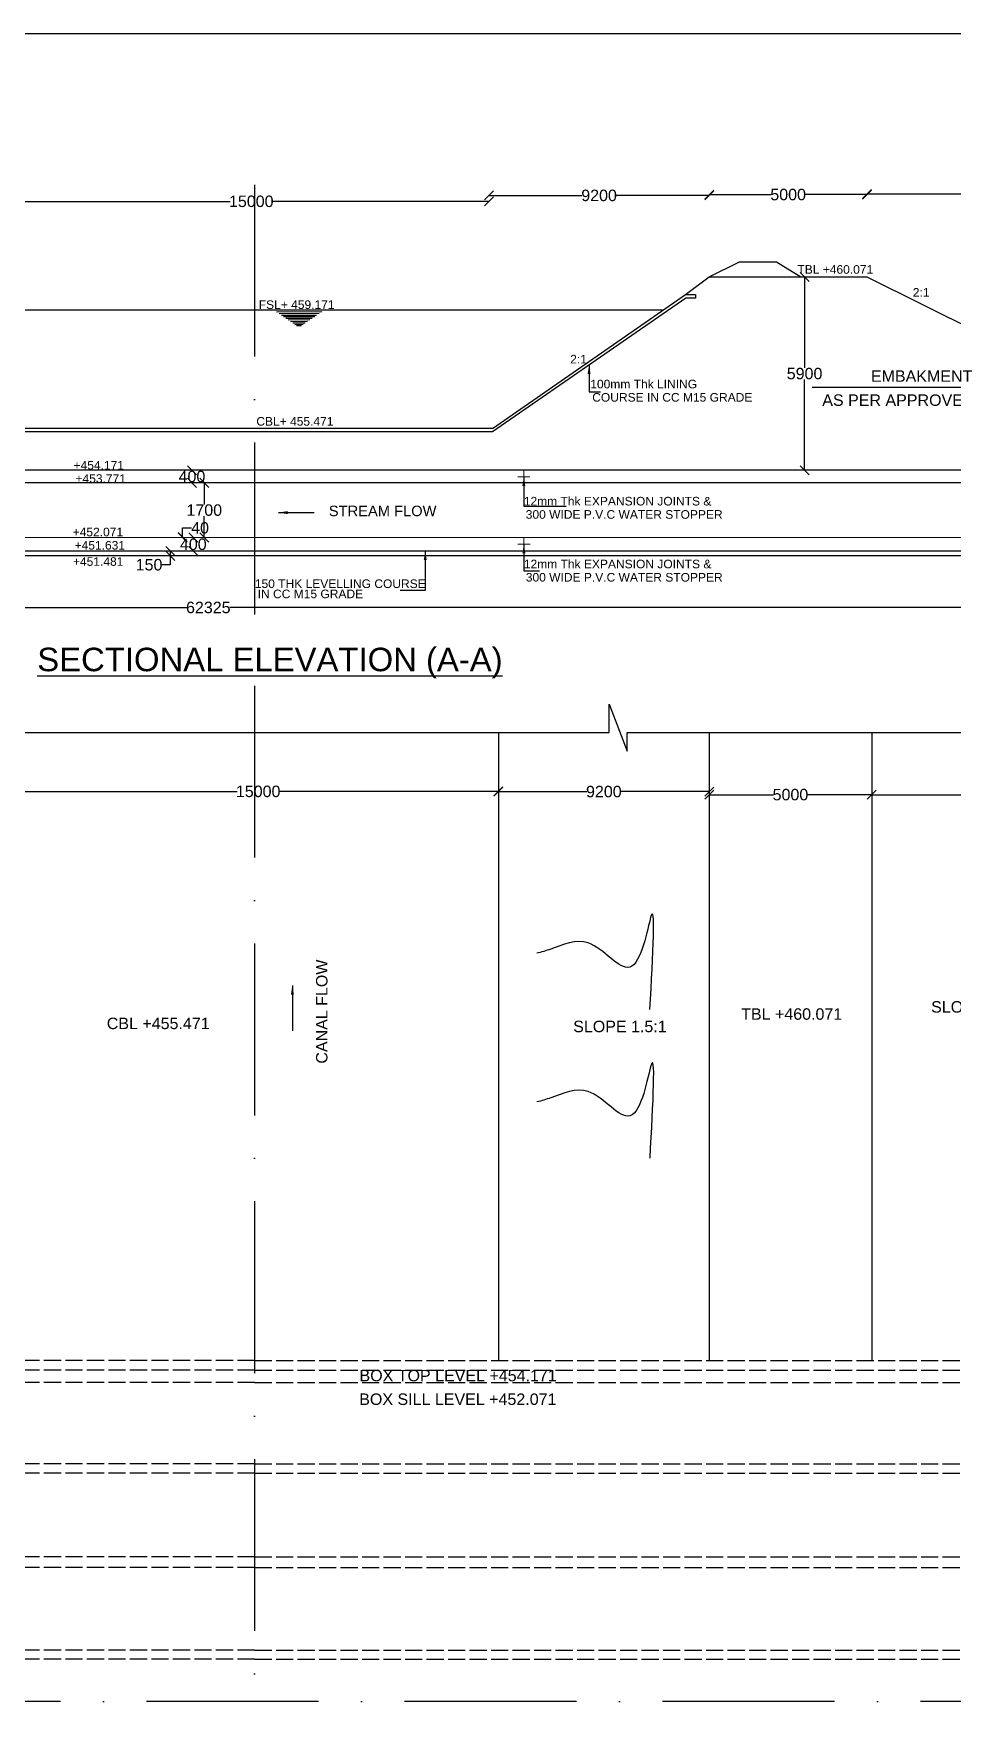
# Model space of a CAD drawing. Header units: millimetres. Extents: x 5124 to 6568637, y 2311 to 91879094.
# Drawn here: x 3716488 to 3726106, y 45938943 to 45956476 of the extents above; entities that cross this region are included whole.
import ezdxf

# ---------------------------------------------------------------- set-up
doc = ezdxf.new("R2010")
doc.units = ezdxf.units.MM
doc.header["$MEASUREMENT"] = 0
doc.linetypes.add('ACAD_ISO02W100', pattern=[15, 12, -3])
doc.linetypes.add('ACAD_ISO10W100', pattern=[18, 12, -3, 0, -3])
for name, color, linetype in [('DIMENSION', 7, 'Continuous'), ('DRAWING', 7, 'Continuous'), ('TEXT', 7, 'Continuous')]:
    doc.layers.add(name, color=color, linetype=linetype)
doc.styles.get("Standard").update_dxf_attribs({"font": 'arial.ttf', "height": 120})
doc.dimstyles.get("Standard").update_dxf_attribs({"dimtxt": 200, "dimasz": 110, "dimexe": 0.18, "dimexo": 0.0625, "dimgap": 0.09, "dimtad": 0, "dimtih": 1, "dimtoh": 1, "dimdec": 0, "dimzin": 0, "dimdsep": 46, "dimtxsty": 'Standard', "dimblk": 'OBLIQUE', "dimcen": 0.09, "dimse1": 1, "dimse2": 1, "dimadec": 0, "dimazin": 0, "dimtfac": 1, "dimtdec": 0, "dimtofl": 0, "dimtmove": 0, "dimatfit": 3, "dimfxl": 1, "dimtolj": 1, "dimtzin": 0, "dimarcsym": 0})

# ---------------------------------------------------------------- blocks, each defined once
blk = doc.blocks.new('_Oblique')
at = {"color": 0, "linetype": 'ByBlock', "lineweight": -2}
blk.add_line((-0.5, -0.5), (0.5, 0.5), dxfattribs=at)
blk = doc.blocks.new('*D98')
at = {"layer": 'Defpoints', "color": 0, "linetype": 'Continuous'}
for p in [(3716281, 45954717), (3721254, 45954718), (3721254, 45954717)]:
    blk.add_point(p, dxfattribs=at)
at = {"layer": 'DIMENSION', "color": 0, "linetype": 'Continuous', "lineweight": -2}
for p, q in [((3716281, 45954718), (3718547, 45954718)), ((3721254, 45954718), (3718987, 45954718))]:
    blk.add_line(p, q, dxfattribs=at)
at = {"layer": 'DIMENSION', "color": 0, "linetype": 'Continuous', "lineweight": -2, "xscale": 95, "yscale": 95, "zscale": 95, "rotation": 180}
blk.add_blockref('_Oblique', (3716281, 45954718), dxfattribs=at)
at = {"layer": 'DIMENSION', "color": 0, "linetype": 'Continuous', "lineweight": -2, "xscale": 95, "yscale": 95, "zscale": 95}
blk.add_blockref('_Oblique', (3721254, 45954718), dxfattribs=at)
at = {"layer": 'DIMENSION', "color": 0, "linetype": 'Continuous', "insert": (3718767, 45954718), "char_height": 120, "attachment_point": 5}
blk.add_mtext('\\A1;15000', dxfattribs=at)
blk = doc.blocks.new('*D99')
at = {"layer": 'Defpoints', "color": 0, "linetype": 'Continuous'}
for p in [(3721254, 45954718), (3723561, 45954780), (3723561, 45953926)]:
    blk.add_point(p, dxfattribs=at)
at = {"layer": 'DIMENSION', "color": 0, "linetype": 'Continuous', "lineweight": -2}
for p, q in [((3721254, 45954780), (3722228, 45954780)), ((3723561, 45954780), (3722586, 45954780))]:
    blk.add_line(p, q, dxfattribs=at)
at = {"layer": 'DIMENSION', "color": 0, "linetype": 'Continuous', "lineweight": -2, "xscale": 95, "yscale": 95, "zscale": 95, "rotation": 180}
blk.add_blockref('_Oblique', (3721254, 45954780), dxfattribs=at)
at = {"layer": 'DIMENSION', "color": 0, "linetype": 'Continuous', "lineweight": -2, "xscale": 95, "yscale": 95, "zscale": 95}
blk.add_blockref('_Oblique', (3723561, 45954780), dxfattribs=at)
at = {"layer": 'DIMENSION', "color": 0, "linetype": 'Continuous', "insert": (3722407, 45954780), "char_height": 120, "attachment_point": 5}
blk.add_mtext('\\A1;9200', dxfattribs=at)
blk = doc.blocks.new('*D100')
at = {"layer": 'Defpoints', "color": 0, "linetype": 'Continuous'}
for p in [(3725211, 45954789), (3723561, 45953926), (3725211, 45953926)]:
    blk.add_point(p, dxfattribs=at)
at = {"layer": 'DIMENSION', "color": 0, "linetype": 'Continuous', "lineweight": -2}
for p, q in [((3723561, 45954789), (3724207, 45954789)), ((3725211, 45954789), (3724565, 45954789))]:
    blk.add_line(p, q, dxfattribs=at)
at = {"layer": 'DIMENSION', "color": 0, "linetype": 'Continuous', "lineweight": -2, "xscale": 95, "yscale": 95, "zscale": 95, "rotation": 180}
blk.add_blockref('_Oblique', (3723561, 45954789), dxfattribs=at)
at = {"layer": 'DIMENSION', "color": 0, "linetype": 'Continuous', "lineweight": -2, "xscale": 95, "yscale": 95, "zscale": 95}
blk.add_blockref('_Oblique', (3725211, 45954789), dxfattribs=at)
at = {"layer": 'DIMENSION', "color": 0, "linetype": 'Continuous', "insert": (3724386, 45954789), "char_height": 120, "attachment_point": 5}
blk.add_mtext('\\A1;5000', dxfattribs=at)
blk = doc.blocks.new('*D101')
at = {"layer": 'Defpoints', "color": 0, "linetype": 'Continuous'}
for p in [(3727540, 45954796), (3725211, 45953926), (3727540, 45952768)]:
    blk.add_point(p, dxfattribs=at)
at = {"layer": 'DIMENSION', "color": 0, "linetype": 'Continuous', "lineweight": -2}
for p, q in [((3725211, 45954796), (3726197, 45954796)), ((3727540, 45954796), (3726554, 45954796))]:
    blk.add_line(p, q, dxfattribs=at)
at = {"layer": 'DIMENSION', "color": 0, "linetype": 'Continuous', "lineweight": -2, "xscale": 95, "yscale": 95, "zscale": 95, "rotation": 180}
blk.add_blockref('_Oblique', (3725211, 45954796), dxfattribs=at)
at = {"layer": 'DIMENSION', "color": 0, "linetype": 'Continuous', "lineweight": -2, "xscale": 95, "yscale": 95, "zscale": 95}
blk.add_blockref('_Oblique', (3727540, 45954796), dxfattribs=at)
at = {"layer": 'DIMENSION', "color": 0, "linetype": 'Continuous', "insert": (3726375, 45954796), "char_height": 120, "attachment_point": 5}
blk.add_mtext('\\A1;7000', dxfattribs=at)
blk = doc.blocks.new('*D110')
at = {"layer": 'Defpoints', "color": 0, "linetype": 'Continuous'}
for p in [(3708916, 45950948), (3727718, 45950941), (3727718, 45950464)]:
    blk.add_point(p, dxfattribs=at)
at = {"layer": 'DIMENSION', "color": 0, "linetype": 'Continuous', "lineweight": -2}
for p, q in [((3708916, 45950464), (3718091, 45950464)), ((3727718, 45950464), (3718544, 45950464))]:
    blk.add_line(p, q, dxfattribs=at)
at = {"layer": 'DIMENSION', "color": 0, "linetype": 'Continuous', "lineweight": -2, "xscale": 95, "yscale": 95, "zscale": 95, "rotation": 180}
blk.add_blockref('_Oblique', (3708916, 45950464), dxfattribs=at)
at = {"layer": 'DIMENSION', "color": 0, "linetype": 'Continuous', "lineweight": -2, "xscale": 95, "yscale": 95, "zscale": 95}
blk.add_blockref('_Oblique', (3727718, 45950464), dxfattribs=at)
at = {"layer": 'DIMENSION', "color": 0, "linetype": 'Continuous', "insert": (3718317, 45950464), "char_height": 120, "attachment_point": 5}
blk.add_mtext('\\A1;62325', dxfattribs=at)
blk = doc.blocks.new('*D121')
at = {"layer": 'Defpoints', "color": 0, "linetype": 'Continuous'}
for p in [(3724520, 45953926), (3724520, 45951902), (3724558, 45951902)]:
    blk.add_point(p, dxfattribs=at)
at = {"layer": 'DIMENSION', "color": 0, "linetype": 'Continuous', "lineweight": -2}
for p, q in [((3724558, 45953926), (3724558, 45952976)), ((3724558, 45951902), (3724558, 45952853))]:
    blk.add_line(p, q, dxfattribs=at)
at = {"layer": 'DIMENSION', "color": 0, "linetype": 'Continuous', "lineweight": -2, "xscale": 95, "yscale": 95, "zscale": 95}
for p, rotation in [((3724558, 45953926), 90), ((3724558, 45951902), 270)]:
    blk.add_blockref('_Oblique', p, dxfattribs=dict(at, rotation=rotation))
at = {"layer": 'DIMENSION', "color": 0, "linetype": 'Continuous', "insert": (3724558, 45952914), "char_height": 120, "attachment_point": 5}
blk.add_mtext('\\A1;5900', dxfattribs=at)
blk = doc.blocks.new('*D122')
at = {"layer": 'Defpoints', "color": 0, "linetype": 'Continuous'}
for p in [(3718146, 45951902), (3718146, 45951902), (3718146, 45951770)]:
    blk.add_point(p, dxfattribs=at)
at = {"layer": 'DIMENSION', "color": 0, "linetype": 'Continuous', "lineweight": -2}
for p, q in [((3718146, 45951902), (3718146, 45951898)), ((3718146, 45951770), (3718146, 45951775))]:
    blk.add_line(p, q, dxfattribs=at)
at = {"layer": 'DIMENSION', "color": 0, "linetype": 'Continuous', "lineweight": -2, "xscale": 95, "yscale": 95, "zscale": 95}
for p, rotation in [((3718146, 45951902), 90), ((3718146, 45951770), 270)]:
    blk.add_blockref('_Oblique', p, dxfattribs=dict(at, rotation=rotation))
at = {"layer": 'DIMENSION', "color": 0, "linetype": 'Continuous', "insert": (3718146, 45951836), "char_height": 120, "attachment_point": 5}
blk.add_mtext('\\A1;400', dxfattribs=at)
blk = doc.blocks.new('*D123')
at = {"layer": 'Defpoints', "color": 0, "linetype": 'Continuous'}
for p in [(3718275, 45951770), (3718275, 45951198), (3718275, 45951198)]:
    blk.add_point(p, dxfattribs=at)
at = {"layer": 'DIMENSION', "color": 0, "linetype": 'Continuous', "lineweight": -2}
for p, q in [((3718275, 45951770), (3718275, 45951545)), ((3718275, 45951198), (3718275, 45951422))]:
    blk.add_line(p, q, dxfattribs=at)
at = {"layer": 'DIMENSION', "color": 0, "linetype": 'Continuous', "lineweight": -2, "xscale": 95, "yscale": 95, "zscale": 95}
for p, rotation in [((3718275, 45951770), 90), ((3718275, 45951198), 270)]:
    blk.add_blockref('_Oblique', p, dxfattribs=dict(at, rotation=rotation))
at = {"layer": 'DIMENSION', "color": 0, "linetype": 'Continuous', "insert": (3718275, 45951484), "char_height": 120, "attachment_point": 5}
blk.add_mtext('\\A1;1700', dxfattribs=at)
blk = doc.blocks.new('*D124')
at = {"layer": 'Defpoints', "color": 0, "linetype": 'Continuous'}
for p in [(3718048, 45951204), (3718076, 45951204), (3718077, 45951198)]:
    blk.add_point(p, dxfattribs=at)
at = {"layer": 'DIMENSION', "color": 0, "linetype": 'Continuous', "lineweight": -2}
for p, q in [((3718048, 45951204), (3718048, 45951298)), ((3718048, 45951298), (3718142, 45951298)), ((3718048, 45951198), (3718048, 45951204))]:
    blk.add_line(p, q, dxfattribs=at)
at = {"layer": 'DIMENSION', "color": 0, "linetype": 'Continuous', "lineweight": -2, "xscale": 95, "yscale": 95, "zscale": 95}
for p, rotation in [((3718048, 45951204), 90), ((3718048, 45951198), 270)]:
    blk.add_blockref('_Oblique', p, dxfattribs=dict(at, rotation=rotation))
at = {"layer": 'DIMENSION', "color": 0, "linetype": 'Continuous', "insert": (3718231, 45951298), "char_height": 120, "attachment_point": 5}
blk.add_mtext('\\A1;40', dxfattribs=at)
blk = doc.blocks.new('*D125')
at = {"layer": 'Defpoints', "color": 0, "linetype": 'Continuous'}
for p in [(3718160, 45951198), (3718160, 45951056), (3718160, 45951056)]:
    blk.add_point(p, dxfattribs=at)
at = {"layer": 'DIMENSION', "color": 0, "linetype": 'Continuous', "lineweight": -2}
for p, q in [((3718160, 45951198), (3718160, 45951188)), ((3718160, 45951056), (3718160, 45951065))]:
    blk.add_line(p, q, dxfattribs=at)
at = {"layer": 'DIMENSION', "color": 0, "linetype": 'Continuous', "lineweight": -2, "xscale": 95, "yscale": 95, "zscale": 95}
for p, rotation in [((3718160, 45951198), 90), ((3718160, 45951056), 270)]:
    blk.add_blockref('_Oblique', p, dxfattribs=dict(at, rotation=rotation))
at = {"layer": 'DIMENSION', "color": 0, "linetype": 'Continuous', "insert": (3718160, 45951126), "char_height": 120, "attachment_point": 5}
blk.add_mtext('\\A1;400', dxfattribs=at)
blk = doc.blocks.new('*D126')
at = {"layer": 'Defpoints', "color": 0, "linetype": 'Continuous'}
for p in [(3717919, 45951056), (3717919, 45951006), (3717919, 45951006)]:
    blk.add_point(p, dxfattribs=at)
at = {"layer": 'DIMENSION', "color": 0, "linetype": 'Continuous', "lineweight": -2}
for p, q in [((3717919, 45951056), (3717919, 45951006)), ((3717919, 45950912), (3717824, 45950912)), ((3717919, 45951006), (3717919, 45950912))]:
    blk.add_line(p, q, dxfattribs=at)
at = {"layer": 'DIMENSION', "color": 0, "linetype": 'Continuous', "lineweight": -2, "xscale": 95, "yscale": 95, "zscale": 95}
for p, rotation in [((3717919, 45951056), 90), ((3717919, 45951006), 270)]:
    blk.add_blockref('_Oblique', p, dxfattribs=dict(at, rotation=rotation))
at = {"layer": 'DIMENSION', "color": 0, "linetype": 'Continuous', "insert": (3717697, 45950912), "char_height": 120, "attachment_point": 5}
blk.add_mtext('\\A1;150', dxfattribs=at)
blk = doc.blocks.new('*D133')
at = {"layer": 'Defpoints', "color": 0, "linetype": 'Continuous'}
for p in [(3716324, 45948536), (3721354, 45948538), (3721354, 45948536)]:
    blk.add_point(p, dxfattribs=at)
at = {"layer": 'DIMENSION', "color": 0, "linetype": 'Continuous', "lineweight": -2}
for p, q in [((3716324, 45948538), (3718619, 45948538)), ((3721354, 45948538), (3719059, 45948538))]:
    blk.add_line(p, q, dxfattribs=at)
at = {"layer": 'DIMENSION', "color": 0, "linetype": 'Continuous', "lineweight": -2, "xscale": 95, "yscale": 95, "zscale": 95, "rotation": 180}
blk.add_blockref('_Oblique', (3716324, 45948538), dxfattribs=at)
at = {"layer": 'DIMENSION', "color": 0, "linetype": 'Continuous', "lineweight": -2, "xscale": 95, "yscale": 95, "zscale": 95}
blk.add_blockref('_Oblique', (3721354, 45948538), dxfattribs=at)
at = {"layer": 'DIMENSION', "color": 0, "linetype": 'Continuous', "insert": (3718839, 45948538), "char_height": 120, "attachment_point": 5}
blk.add_mtext('\\A1;15000', dxfattribs=at)
blk = doc.blocks.new('*D134')
at = {"layer": 'Defpoints', "color": 0, "linetype": 'Continuous'}
for p in [(3721354, 45948536), (3723560, 45948536), (3723560, 45948536)]:
    blk.add_point(p, dxfattribs=at)
at = {"layer": 'DIMENSION', "color": 0, "linetype": 'Continuous', "lineweight": -2}
for p, q in [((3721354, 45948536), (3722278, 45948536)), ((3723560, 45948536), (3722636, 45948536))]:
    blk.add_line(p, q, dxfattribs=at)
at = {"layer": 'DIMENSION', "color": 0, "linetype": 'Continuous', "lineweight": -2, "xscale": 95, "yscale": 95, "zscale": 95, "rotation": 180}
blk.add_blockref('_Oblique', (3721354, 45948536), dxfattribs=at)
at = {"layer": 'DIMENSION', "color": 0, "linetype": 'Continuous', "lineweight": -2, "xscale": 95, "yscale": 95, "zscale": 95}
blk.add_blockref('_Oblique', (3723560, 45948536), dxfattribs=at)
at = {"layer": 'DIMENSION', "color": 0, "linetype": 'Continuous', "insert": (3722457, 45948536), "char_height": 120, "attachment_point": 5}
blk.add_mtext('\\A1;9200', dxfattribs=at)
blk = doc.blocks.new('*D135')
at = {"layer": 'Defpoints', "color": 0, "linetype": 'Continuous'}
for p in [(3723560, 45948536), (3725260, 45948504), (3725260, 45948504)]:
    blk.add_point(p, dxfattribs=at)
at = {"layer": 'DIMENSION', "color": 0, "linetype": 'Continuous', "lineweight": -2}
for p, q in [((3723560, 45948504), (3724231, 45948504)), ((3725260, 45948504), (3724589, 45948504))]:
    blk.add_line(p, q, dxfattribs=at)
at = {"layer": 'DIMENSION', "color": 0, "linetype": 'Continuous', "lineweight": -2, "xscale": 95, "yscale": 95, "zscale": 95, "rotation": 180}
blk.add_blockref('_Oblique', (3723560, 45948504), dxfattribs=at)
at = {"layer": 'DIMENSION', "color": 0, "linetype": 'Continuous', "lineweight": -2, "xscale": 95, "yscale": 95, "zscale": 95}
blk.add_blockref('_Oblique', (3725260, 45948504), dxfattribs=at)
at = {"layer": 'DIMENSION', "color": 0, "linetype": 'Continuous', "insert": (3724410, 45948504), "char_height": 120, "attachment_point": 5}
blk.add_mtext('\\A1;5000', dxfattribs=at)
blk = doc.blocks.new('*D136')
at = {"layer": 'Defpoints', "color": 0, "linetype": 'Continuous'}
for p in [(3725260, 45948504), (3727594, 45948504), (3727594, 45948504)]:
    blk.add_point(p, dxfattribs=at)
at = {"layer": 'DIMENSION', "color": 0, "linetype": 'Continuous', "lineweight": -2}
for p, q in [((3725260, 45948504), (3726249, 45948504)), ((3727594, 45948504), (3726606, 45948504))]:
    blk.add_line(p, q, dxfattribs=at)
at = {"layer": 'DIMENSION', "color": 0, "linetype": 'Continuous', "lineweight": -2, "xscale": 95, "yscale": 95, "zscale": 95, "rotation": 180}
blk.add_blockref('_Oblique', (3725260, 45948504), dxfattribs=at)
at = {"layer": 'DIMENSION', "color": 0, "linetype": 'Continuous', "lineweight": -2, "xscale": 95, "yscale": 95, "zscale": 95}
blk.add_blockref('_Oblique', (3727594, 45948504), dxfattribs=at)
at = {"layer": 'DIMENSION', "color": 0, "linetype": 'Continuous', "insert": (3726427, 45948504), "char_height": 120, "attachment_point": 5}
blk.add_mtext('\\A1;7000', dxfattribs=at)

msp = doc.modelspace()

# ---------------------------------------------------------------- linework, layer by layer
at = {"layer": 'Defpoints', "linetype": 'Continuous'}
msp.add_lwpolyline([(3696927, 45956476.5), (3742372, 45956476.5), (3742372, 45926989), (3696927, 45926989)], close=True, dxfattribs=at)
at = {"layer": 'DIMENSION', "linetype": 'Continuous'}
for points in [[(3719029.6, 45953562.6), (3719505.8, 45953565.2)], [(3719057.8, 45953543.4), (3719477.4, 45953545.7)], [(3719083.8, 45953525.7), (3719451.1, 45953527.7)], [(3719103.6, 45953512.2), (3719431.1, 45953514)], [(3719130, 45953494.2), (3719404.4, 45953495.7)], [(3719152.9, 45953478.6), (3719381.3, 45953479.9)], [(3719178.5, 45953461.2), (3719355.5, 45953462.2)], [(3719202.2, 45953445.1), (3719331.5, 45953445.8)], [(3719224, 45953430.2), (3719309.5, 45953430.7)], [(3719240.4, 45953419.1), (3719293, 45953419.4)]]:
    msp.add_lwpolyline(points, dxfattribs=at)
at = {"layer": 'DRAWING', "linetype": 'ACAD_ISO10W100', "ltscale": 150}
for points in [[(3718802, 45954892.8), (3718802, 45950007)], [(3718802, 45949645.5), (3718802, 45933770.5)], [(3735671.5, 45939008), (3700513, 45939008), (3700513, 45939462.5)]]:
    msp.add_lwpolyline(points, dxfattribs=at)
at = {"layer": 'DRAWING', "linetype": 'Continuous'}
for points in [[(3723310, 45953744), (3723561, 45953926.5), (3723878, 45954085)], [(3723878, 45954085), (3724262.5, 45954085)], [(3724262.5, 45954085), (3724520.5, 45953926.5)], [(3723561, 45953926.5), (3725211, 45953926.5)], [(3725211, 45953926.5), (3727539.5, 45952768), (3727718.5, 45952767)], [(3721291.5, 45952341), (3723310, 45953744), (3723417, 45953744), (3723417, 45953703.5), (3723313.5, 45953703.5), (3721291.5, 45952303.5)], [(3723069.7, 45953577), (3714415, 45953577)], [(3724638.5, 45952771), (3726943.5, 45952771)], [(3721291.5, 45952341), (3716300, 45952341)], [(3721291.5, 45952303.5), (3716300, 45952303.5)], [(3727718.5, 45951902.5), (3708916, 45951902.5)], [(3727718.5, 45951770), (3708916, 45951770)], [(3727718.5, 45951055.5), (3708916, 45951055.5)], [(3727718.5, 45951006.5), (3708916, 45951006.5)], [(3698319.5, 45945501), (3698319.5, 45949156.5), (3703568.5, 45949156.5), (3703568.5, 45949377), (3703768, 45949020), (3703768, 45949156.5), (3712672, 45949156.5), (3712672, 45949470), (3712852, 45948980), (3712852, 45949156.5), (3718802, 45949156.5)], [(3718802, 45949156.5), (3722514, 45949156.5), (3722514, 45949451), (3722702, 45948959.5), (3722702, 45949156.5), (3731562, 45949156.5), (3731562, 45949398.5), (3731750, 45948972.5), (3731750, 45949182.5), (3735409.5, 45949182.5), (3735409.5, 45948376.5), (3735111, 45948376.5), (3735547, 45948265.5), (3735396.5, 45948265.5), (3735396.5, 45942020), (3735200.5, 45942020), (3735580.5, 45941929.5), (3735395.5, 45941929.5), (3735395.5, 45939008)], [(3721354.5, 45949156.5), (3721354.5, 45942576.5)], [(3723560, 45949156.5), (3723560, 45942576.5)], [(3725260.5, 45949156.5), (3725260.5, 45942576.5)]]:
    msp.add_lwpolyline(points, dxfattribs=at)
at = {"layer": 'DRAWING', "linetype": 'Continuous', "const_width": 10}
for points in [[(3721618.5, 45951902.5), (3721618.5, 45951770)], [(3721553.5, 45951833), (3721685.5, 45951833)], [(3727718.5, 45951197.5), (3708915, 45951197.5)], [(3721619, 45951197.5), (3721619, 45951065)], [(3721554, 45951128), (3721686, 45951128)]]:
    msp.add_lwpolyline(points, dxfattribs=at)
at = {"layer": 'DRAWING', "linetype": 'ACAD_ISO02W100', "ltscale": 15}
for points in [[(3718802, 45942477.5), (3708972.5, 45942477.5)], [(3718802, 45942576.5), (3709762, 45942576.5)], [(3718802, 45942576.5), (3726965, 45942576.5)], [(3718802, 45942477.5), (3726965, 45942477.5)], [(3718802, 45942346), (3708972.5, 45942346)], [(3718802, 45942346), (3726965, 45942346)], [(3718802, 45941494.5), (3708972.5, 45941494.5)], [(3718802, 45941397), (3708972.5, 45941397)], [(3718802, 45941494.5), (3726965, 45941494.5)], [(3718802, 45941397), (3726965, 45941397)], [(3718802, 45940520.5), (3708972.5, 45940520.5)], [(3718802, 45940520.5), (3726965, 45940520.5)], [(3718802, 45940411.5), (3708972.5, 45940411.5)], [(3718802, 45940411.5), (3726965, 45940411.5)], [(3718802, 45939543.5), (3708972.5, 45939543.5)], [(3718802, 45939449), (3708972.5, 45939449)], [(3718802, 45939543.5), (3726965, 45939543.5)], [(3718802, 45939449), (3726965, 45939449)]]:
    msp.add_lwpolyline(points, dxfattribs=at)
at = {"layer": 'DRAWING', "linetype": 'Continuous'}
for points in [[(3722939.5, 45946254.5), (3722947, 45947219.5), (3722729, 45946697.5), (3722293, 45946951), (3721900.5, 45946886), (3721755.5, 45946842.5)], [(3722941, 45944697.5), (3722948.5, 45945662.5), (3722730.5, 45945140.5), (3722294.5, 45945394), (3721902, 45945329), (3721757, 45945285.5)]]:
    msp.add_spline(points, degree=3, dxfattribs=at)

# ---------------------------------------------------------------- texts
at = {"layer": 'DIMENSION', "linetype": 'Continuous', "char_height": 90, "attachment_point": 1}
for s, insert, width in [('TBL +460.071', (3724482.8, 45954050.1), 1091.229), ('2:1', (3725690.8, 45953809.8), 746.073), ('2:1', (3722104.7, 45953110.5), 746.073)]:
    msp.add_mtext(s, dxfattribs=dict(at, insert=insert, width=width))
at = {"layer": 'TEXT'}
for s, height, p in [('FSL+ 459.171', 90, (3718845.1, 45953591.3)), ('EMBAKMENT', 120, (3725252.1, 45952828.3)), ('100mm Thk LINING ', 90, (3722315.1, 45952759.6)), ('COURSE IN CC M15 GRADE', 90, (3722335.3, 45952620.5)), ('AS PER APPROVED SECTION', 120, (3724743.1, 45952576.3)), ('CBL+ 455.471', 90, (3718819.6, 45952369)), ('+454.171', 90, (3716906.8, 45951909.3)), ('+453.771', 90, (3716927, 45951770.2)), ('12mm Thk EXPANSION JOINTS &', 90, (3721619.5, 45951533.1)), ('STREAM FLOW', 110, (3719578.5, 45951421)), ('300 WIDE P.V.C WATER STOPPER', 90, (3721639.7, 45951394)), ('+452.071', 90, (3716897.6, 45951210.1)), ('+451.631', 90, (3716917.8, 45951071)), ('+451.481', 90, (3716900.6, 45950901)), ('12mm Thk EXPANSION JOINTS &', 90, (3721620, 45950875)), ('150 THK LEVELLING COURSE', 90, (3718804.2, 45950668.7)), ('300 WIDE P.V.C WATER STOPPER', 90, (3721640.2, 45950735.9)), ('IN CC M15 GRADE', 90, (3718834, 45950562)), ('%%USECTIONAL ELEVATION (A-A)', 246.09, (3716526.9, 45949797.2)), ('SLOPE 2:1', 120, (3725882.6, 45946221.6)), ('CBL +455.471', 120, (3717254.6, 45946048.6)), ('SLOPE 1.5:1', 120, (3722136.1, 45946016.6)), ('TBL +460.071', 120, (3723894.2, 45946146.8)), ('BOX TOP LEVEL +454.171', 120, (3719899.6, 45942360.1)), ('BOX SILL LEVEL +452.071', 120, (3719896.8, 45942112.6))]:
    msp.add_text(s, height=height, dxfattribs=at).set_placement(p)
msp.add_text('CANAL FLOW', height=120, rotation=90, dxfattribs=at).set_placement((3719564.5, 45945687.1))

# ---------------------------------------------------------------- dimensions: what is measured, and where the dimension line sits
at = {"layer": 'DIMENSION', "linetype": 'Continuous'}
for base, p1, p2, text, picture, middle in [((3727539.5, 45954796), (3725211, 45953926.5), (3727539.5, 45952768), '7000', '*D101', (3726375.2, 45954796)), ((3721253.5, 45954717.5), (3716281, 45954717), (3721253.5, 45954717), '15000', '*D98', (3718767.2, 45954717.5)), ((3723561, 45954780), (3721253.5, 45954717.5), (3723561, 45953926.5), '9200', '*D99', (3722407.2, 45954780)), ((3725211, 45954789), (3723561, 45953926.5), (3725211, 45953926.5), '5000', '*D100', (3724386, 45954789)), ((3727718.5, 45950463.5), (3708916, 45950948), (3727718.5, 45950941), '62325', '*D110', (3718317.2, 45950463.5)), ((3721354.5, 45948537.5), (3716324, 45948536), (3721354.5, 45948536), '15000', '*D133', (3718839.2, 45948537.5)), ((3723560, 45948536), (3721354.5, 45948536), (3723560, 45948536), '9200', '*D134', (3722457.2, 45948536)), ((3725260.5, 45948504.5), (3723560, 45948536), (3725260.5, 45948504.5), '5000', '*D135', (3724410.2, 45948504.5)), ((3727594, 45948504.5), (3725260.5, 45948504.5), (3727594, 45948504.5), '7000', '*D136', (3726427.2, 45948504.5))]:
    dim = msp.add_linear_dim(base=base, p1=p1, p2=p2, text=text, dimstyle='Standard', override={"dimasz": 95, "dimarcsym": 1}, dxfattribs=at)
    dim.commit()
    dim.dimension.update_dxf_attribs({"geometry": picture, "text_midpoint": middle})
for base, p1, p2, text, picture, middle in [((3724558, 45951902.5), (3724520.5, 45953926.5), (3724520.5, 45951902.5), '5900', '*D121', (3724558, 45952914.5)), ((3718146, 45951902.5), (3718146, 45951770), (3718146, 45951902.5), '400', '*D122', (3718146, 45951836.2)), ((3718275.5, 45951197.5), (3718275.5, 45951770), (3718275.5, 45951197.5), '1700', '*D123', (3718275.5, 45951483.8)), ((3718047.5, 45951203.5), (3718077, 45951197.5), (3718076, 45951203.5), '40', '*D124', (3718230.7, 45951298.5)), ((3718160.5, 45951055.5), (3718160.5, 45951197.5), (3718160.5, 45951055.5), '400', '*D125', (3718160.5, 45951126.5)), ((3717919, 45951006.5), (3717919, 45951055.5), (3717919, 45951006.5), '150', '*D126', (3717697.2, 45950911.5))]:
    dim = msp.add_linear_dim(base=base, p1=p1, p2=p2, angle=90, text=text, dimstyle='Standard', override={"dimasz": 95, "dimarcsym": 1}, dxfattribs=at)
    dim.commit()
    dim.dimension.update_dxf_attribs({"geometry": picture, "text_midpoint": middle})

# ---------------------------------------------------------------- leaders
for points in [[(3720587.5, 45951055.5), (3720587.5, 45950643), (3720323.5, 45950643)], [(3719197, 45946505), (3719197, 45946029.5)]]:
    msp.add_leader(points, dimstyle='Standard', override={"dimasz": 95, "dimgap": 0.09, "dimtad": 0, "dimarcsym": 1}, dxfattribs=at)
at = {"layer": 'DRAWING', "linetype": 'Continuous'}
for points in [[(3722302.5, 45953003.5), (3722302.5, 45952723), (3722423, 45952723)], [(3721619.5, 45951833), (3721619.5, 45951526.5), (3722063.5, 45951526.5)], [(3719052.8, 45951458.5), (3719426.5, 45951458.5)], [(3721620, 45951128), (3721620, 45950850), (3721783, 45950850)]]:
    msp.add_leader(points, dimstyle='Standard', override={"dimasz": 95, "dimgap": 0.09, "dimtad": 0, "dimarcsym": 1}, dxfattribs=at)

doc.saveas('drawing.dxf')
